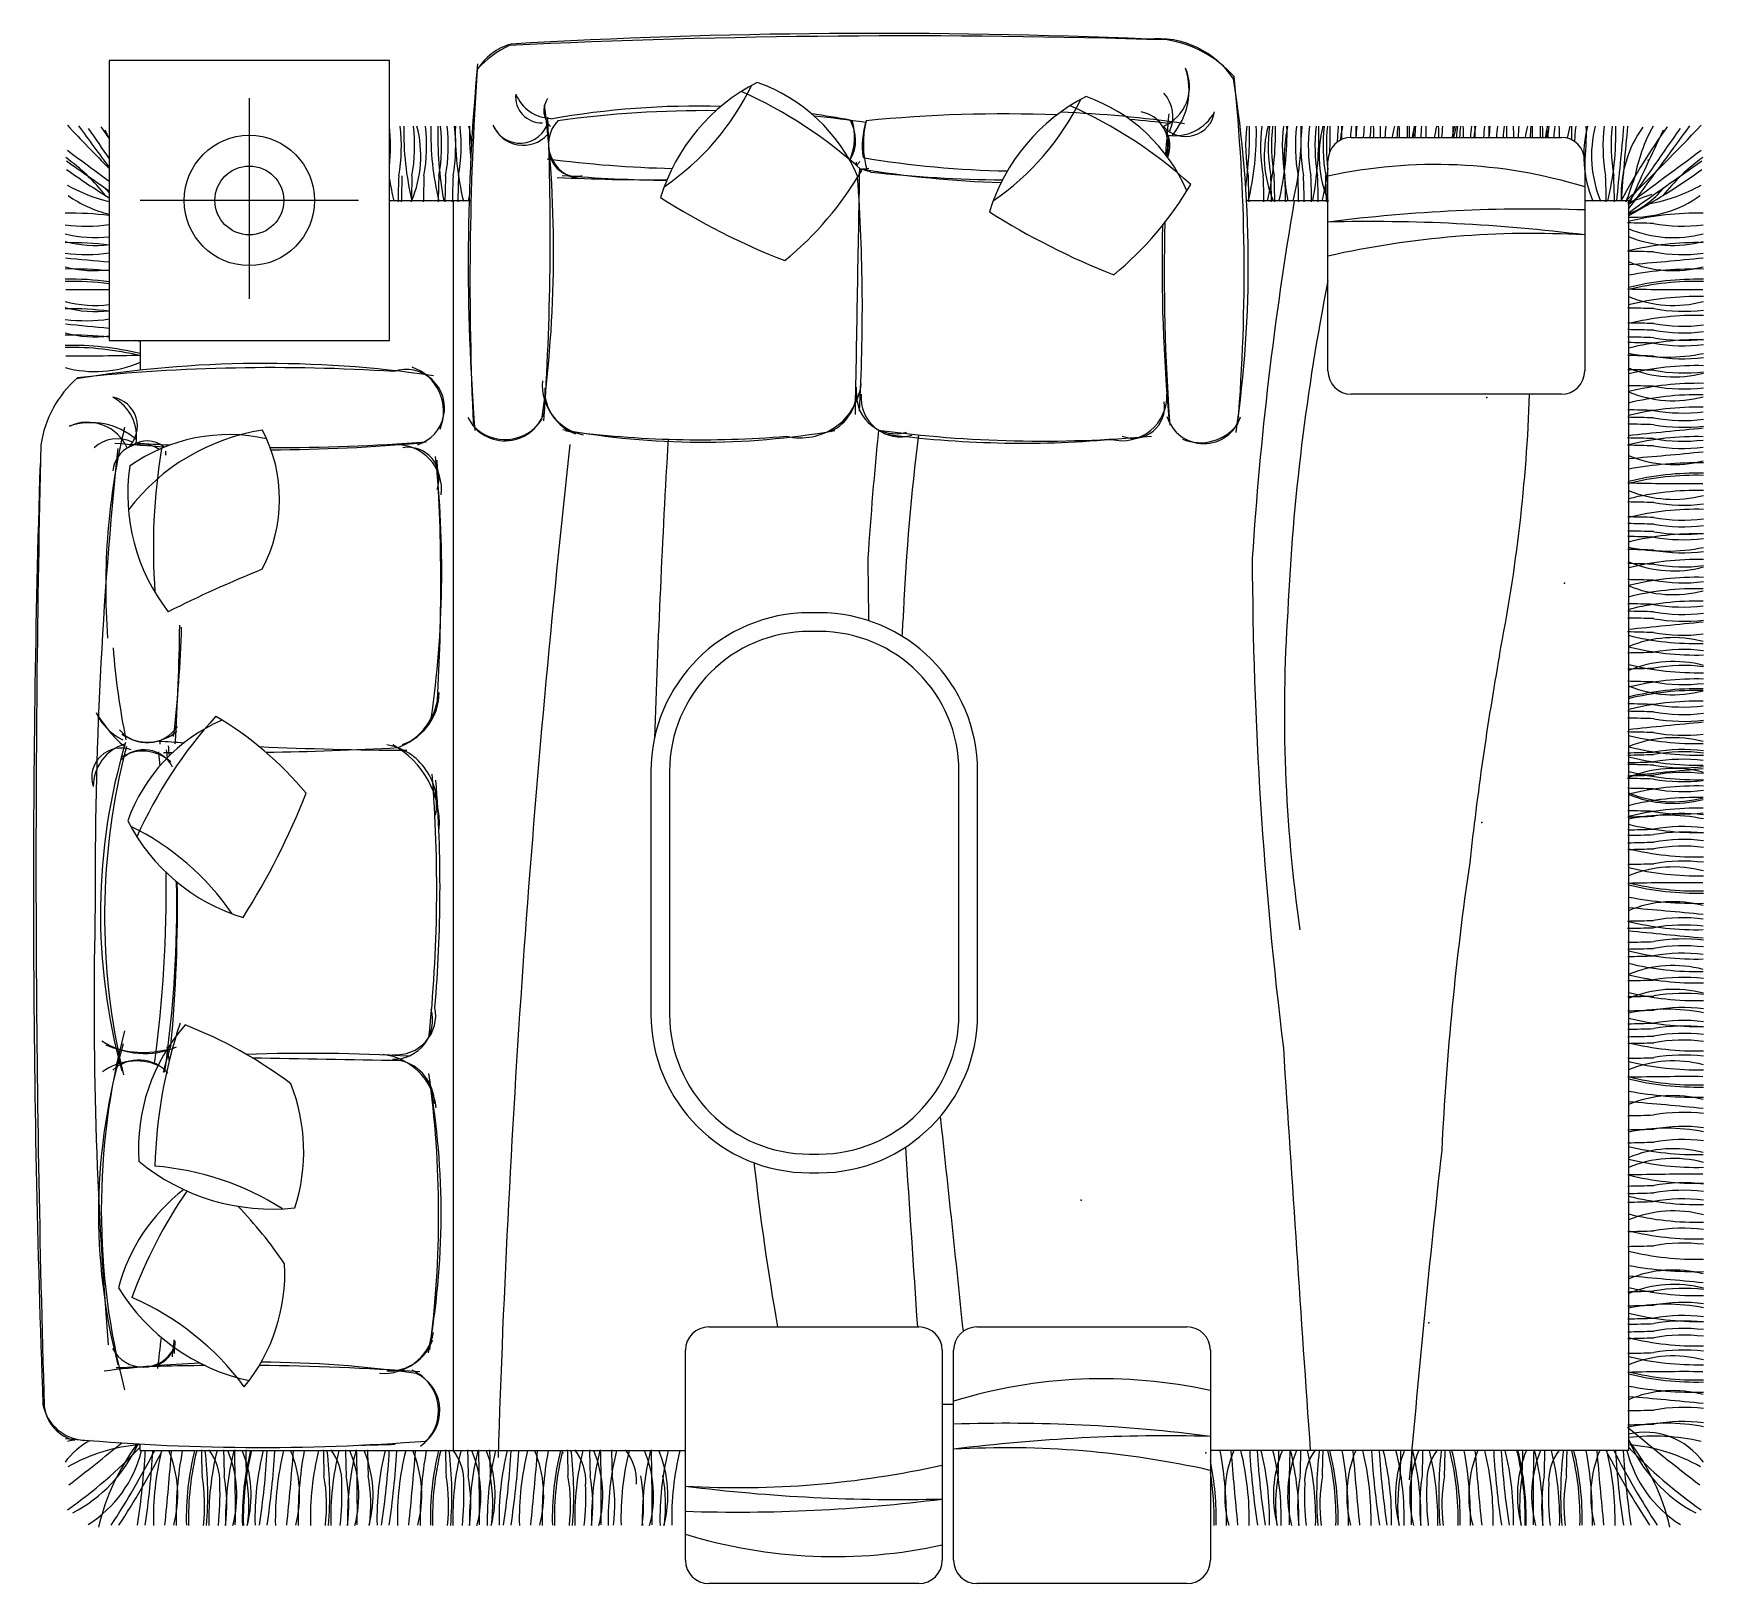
# Model space of a CAD drawing. Header units: millimetres. Extents: x 356 to 23963, y 1202 to 21076.
# Drawn here: x 748 to 4327, y 1754 to 5075 of the extents above; entities that cross this region are included whole.
import ezdxf

# ---------------------------------------------------------------- set-up
doc = ezdxf.new("R2010")
doc.units = ezdxf.units.MM

msp = doc.modelspace()

# ---------------------------------------------------------------- linework, layer by layer
at = {"color": 0}
for p, q in [((1511, 5017.2), (911, 5017.2)), ((911, 5017.2), (911, 4417.2)), ((1511, 4417.2), (1511, 5017.2)), ((1211, 4936.1), (1211, 4506.5)), ((3571.8, 4852.1), (4021.8, 4852.1)), ((3521.8, 4352.1), (3521.8, 4802.1)), ((4071.8, 4802.1), (4071.8, 4352.1)), ((1445.1, 4717.2), (976.8, 4717.2)), ((1511, 4717.2), (1686, 4717.2)), ((1647.8, 4717.2), (1647.8, 2039.1)), ((3521.8, 4716.5), (3347.5, 4716.5)), ((4165.5, 4716.5), (4071.8, 4716.5)), ((4165.5, 4716.5), (4165.5, 2039.1)), ((911, 4417.2), (1511, 4417.2)), ((976.8, 4417.2), (976.8, 4353.6)), ((4021.8, 4302.1), (3571.8, 4302.1)), ((2431.3, 3833.9), (2411.3, 3833.9)), ((2431.3, 3793.9), (2411.3, 3793.9)), ((2071.3, 3493.9), (2071.3, 2973.9)), ((2111.3, 3493.9), (2111.3, 2973.9)), ((2731.3, 2973.9), (2731.3, 3493.9)), ((2771.3, 2973.9), (2771.3, 3493.9)), ((2411.3, 2673.9), (2431.3, 2673.9)), ((2411.3, 2633.9), (2431.3, 2633.9)), ((2195.4, 2303.8), (2645.4, 2303.8)), ((2769.8, 2303.8), (3219.8, 2303.8)), ((2145.4, 1803.8), (2145.4, 2253.8)), ((2695.4, 2253.8), (2695.4, 1803.8)), ((2719.8, 1803.8), (2719.8, 2253.8)), ((3269.8, 2253.8), (3269.8, 1803.8)), ((2695.4, 2138.6), (2719.8, 2138.6)), ((976.8, 2039.1), (976.8, 2052.9)), ((976.8, 2039.1), (2145.4, 2039.1)), ((4165.5, 2039.1), (3269.8, 2039.1)), ((2645.4, 1753.8), (2195.4, 1753.8)), ((3219.8, 1753.8), (2769.8, 1753.8))]:
    msp.add_line(p, q, dxfattribs=at)
for radius in [139.6, 73.7]:
    msp.add_circle((1211, 4717.2), radius, dxfattribs=at)
for centre, radius, start, end in [((1806.6, 4931), 126.3, 106.0328, 148.1183), ((1881, 4826), 250.5, 116.8565, 136.4538), ((2619.4, -12807), 17876.7, 88.2125, 92.7303), ((2558.5, -8542), 13617.1, 87.56714, 93.31238), ((3157.3, 4868.6), 195.3, 32.8907, 96.1208), ((3141, 4824.8), 239, 41.2896, 81.3451), ((6188.7, 4583.5), 4508.8, 174.569, 184.5675), ((8301.3, 4543.8), 6617.6, 176.06704, 182.68571), ((3132.2, 4961.1), 93, 293.2753, 25.1285), ((3077.2, 4953.3), 147, 318.8652, 18.7527), ((866.9, 4581), 2484.3, 351.6486, 9.1921), ((-695.6, 4564.8), 4037.8, 355.3747, 5.9373), ((1836.9, 4938.9), 55.4, 173.4415, 271.9892), ((1859.5, 4976.9), 83.9, 202.1784, 268.816), ((2486.8, 4602.4), 412.9, 117.0571, 162.9874), ((1784.6, 5208.1), 558.9, 304.3487, 334.0995), ((1866.7, 4059.8), 975.7, 47.7232, 65.9185), ((2176.3, 4622.7), 368.4, 23.2301, 70.5499), ((3191.5, 4572.1), 412.9, 117.0571, 162.9874), ((2881, 4592.4), 368.4, 23.2301, 70.5499), ((3115.6, 4896.9), 74.2, 335.5539, 42.2797), ((-715.9, 4606.1), 2578.8, 352.011, 7.0164), ((1889.4, 4909.5), 47.4, 146.4144, 225.6062), ((2171.3, 3118.4), 1800.9, 88.4097, 100.0534), ((2188.1, 2592.7), 2316.9, 89.4415, 97.8449), ((2171.3, 3118.4), 1800.9, 79.5443, 82.197), ((2829.4, 1881.5), 3021.1, 87.8781, 95.6361), ((2489.3, 5177.8), 558.9, 304.3487, 334.0995), ((2852.5, 2401.6), 2506.4, 81.6933, 87.7983), ((2571.4, 4029.5), 975.7, 47.7232, 65.9185), ((3108.4, 4837.6), 70.7, 340.807, 79.3784), ((3216.7, 4917.1), 62.9, 222.3711, 350.7084), ((6838.8, 4578.2), 3672.5, 174.9347, 176.2899), ((3194, 4951.7), 95.8, 260.1316, 332.1567), ((4014.4, 7881.7), 4383.7, 223.2453, 224.9319), ((19408.8, 18438), 22989.3, 216.14893, 216.42568), ((13806.1, 13831.7), 15739.7, 214.69874, 214.98788), ((-376.9, 3969.6), 1560.2, 34.3668, 35.4728), ((-5805.7, 1666.7), 7432.6, 25.35553, 25.51291), ((1151.9, 4834.1), 361.7, 353.0767, 6.73), ((1175.1, 4834.1), 361.7, 349.782, 6.73), ((2151.5, 4860.3), 609.4, 178.4802, 193.7044), ((1328.5, 4812.9), 249.8, 337.1569, 14.7084), ((1203.5, 4834.1), 361.7, 349.782, 6.73), ((1229.2, 4834.1), 361.7, 349.782, 6.73), ((2209.2, 4860.3), 609.4, 178.4802, 193.7044), ((2423.6, 4860.5), 809.1, 178.8666, 190.251), ((1261.2, 4834.1), 361.7, 349.782, 6.73), ((1275.5, 4834.1), 361.7, 349.782, 6.73), ((1291.5, 4834.1), 361.7, 349.782, 6.73), ((2261.6, 4860.3), 609.4, 178.4802, 193.7044), ((1303.2, 4834.1), 361.7, 349.782, 6.73), ((1283.9, 4798.4), 405.2, 5.5858, 11.0926), ((2292, 4860.3), 609.4, 178.4802, 185.3737), ((1790.8, 4902.7), 62.7, 202.4078, 345.2186), ((1797.9, 4905.6), 70.3, 202.3898, 317.6866), ((-3924.4, 4644.1), 5780.2, 356.0408, 2.49266), ((1925.6, 4837.6), 73.6, 136.8811, 263.8826), ((2188.1, 2592.7), 2316.9, 81.478, 84.2205), ((2384.9, 4852.8), 123, 337.3836, 16.6892), ((2426.3, 4846.7), 83.6, 330.532, 30.1681), ((2693.6, 4834.1), 169.6, 161.6507, 188.4638), ((2732.8, 4837.4), 206.4, 165.7939, 195.9521), ((2829.4, 1881.5), 3021.1, 83.2509, 84.9129), ((3119.9, 4833.7), 63.4, 337.7613, 32.2634), ((3707.1, 4834.1), 361.7, 173.27, 190.218), ((2544.7, 4860.5), 809.1, 351.8623, 1.1334), ((2759.1, 4860.3), 609.4, 346.2956, 1.5198), ((3739.1, 4834.1), 361.7, 173.27, 190.218), ((3635.1, 4812.9), 249.8, 165.2916, 202.8431), ((2799.9, 4860.3), 609.4, 346.2956, 1.5198), ((3755.5, 4834.1), 361.7, 173.27, 190.218), ((3762.5, 4834.1), 361.7, 173.27, 190.218), ((2824.8, 4860.3), 609.4, 346.2956, 1.5198), ((3785.7, 4834.1), 361.7, 173.27, 190.218), ((3832.9, 4798.4), 405.2, 168.9074, 191.7417), ((2855.2, 4860.3), 609.4, 346.2956, 1.5198), ((3813.6, 4834.1), 361.7, 173.27, 190.218), ((3825.3, 4834.1), 361.7, 173.27, 190.218), ((3841.3, 4834.1), 361.7, 173.27, 190.218), ((2693.2, 4860.5), 809.1, 349.749, 1.1334), ((3855.6, 4834.1), 361.7, 173.27, 190.218), ((3752.6, 4812.9), 249.8, 165.2916, 202.8431), ((3873, 4834.1), 361.7, 173.27, 190.218), ((3880, 4834.1), 361.7, 173.27, 188.0005), ((2917.4, 4860.3), 609.4, 356.2941, 1.5198), ((3903.2, 4834.1), 361.7, 173.27, 178.7635), ((3950.5, 4798.4), 405.2, 168.9074, 173.2475), ((2942.3, 4860.3), 609.4, 358.8194, 1.5198), ((3931.1, 4834.1), 361.7, 173.27, 177.1599), ((3942.8, 4834.1), 361.7, 173.27, 177.1538), ((2972.7, 4860.3), 609.4, 359.2228, 1.5198), ((3958.8, 4834.1), 361.7, 173.27, 177.1538), ((3973.1, 4834.1), 361.7, 173.27, 177.1538), ((2810.7, 4860.5), 809.1, 359.4035, 1.1334), ((3025.1, 4860.3), 609.4, 359.2228, 1.5198), ((4005.1, 4834.1), 361.7, 173.27, 177.1538), ((3905.8, 4812.9), 249.8, 165.2916, 170.9922), ((4030.8, 4834.1), 361.7, 173.27, 177.1538), ((3065.4, 4860.3), 609.4, 359.2228, 1.5198), ((3082.8, 4860.3), 609.4, 359.2228, 1.5198), ((3087.3, 4860.3), 609.4, 359.2228, 1.5198), ((3948.9, 4812.9), 249.8, 165.2916, 170.9922), ((4065.8, 4834.1), 361.7, 173.27, 177.1538), ((4068.8, 4834.1), 361.7, 173.27, 177.1538), ((4081.7, 4834.1), 361.7, 173.27, 177.1538), ((3123.1, 4860.3), 609.4, 359.2228, 1.5198), ((3996.3, 4812.9), 249.8, 165.2916, 170.9922), ((3149.7, 4860.3), 609.4, 359.2228, 1.5198), ((4126.6, 4834.1), 361.7, 173.27, 177.1538), ((4034.3, 4812.9), 249.8, 165.2916, 170.9922), ((3180.9, 4860.3), 609.4, 359.2228, 1.5198), ((4037.8, 4812.9), 249.8, 165.2916, 170.9922), ((4158.2, 4834.1), 361.7, 173.27, 177.1538), ((4165.1, 4834.1), 361.7, 173.27, 177.1538), ((3202.6, 4860.3), 609.4, 359.2228, 1.5198), ((4188.4, 4834.1), 361.7, 173.27, 177.1538), ((4235.6, 4798.4), 405.2, 168.9074, 172.3926), ((3227.5, 4860.3), 609.4, 359.2228, 1.5198), ((4216.3, 4834.1), 361.7, 173.27, 177.1538), ((4228, 4834.1), 361.7, 173.27, 177.1538), ((3257.9, 4860.3), 609.4, 359.2228, 1.5198), ((4244, 4834.1), 361.7, 173.27, 177.1538), ((4258.3, 4834.1), 361.7, 173.27, 177.1538), ((3095.9, 4860.5), 809.1, 359.4035, 1.1334), ((3310.3, 4860.3), 609.4, 359.2228, 1.5198), ((4290.2, 4834.1), 361.7, 173.27, 177.1538), ((4191, 4812.9), 249.8, 165.2916, 170.9922), ((4315.9, 4834.1), 361.7, 173.27, 177.1538), ((3350.6, 4860.3), 609.4, 359.2228, 1.5198), ((3367.9, 4860.3), 609.4, 359.2228, 1.5198), ((3372.5, 4860.3), 609.4, 359.2228, 1.5198), ((4234, 4812.9), 249.8, 165.2916, 170.9922), ((4350.9, 4834.1), 361.7, 173.27, 177.1538), ((4353.9, 4834.1), 361.7, 173.27, 177.1538), ((4366.9, 4834.1), 361.7, 173.27, 177.1538), ((3408.2, 4860.3), 609.4, 359.2228, 1.5198), ((4281.5, 4812.9), 249.8, 165.2916, 171.3688), ((3434.9, 4860.3), 609.4, 358.7309, 1.5198), ((4411.7, 4834.1), 361.7, 173.27, 178.5502), ((4319.5, 4812.9), 249.8, 165.2916, 202.8431), ((3466, 4860.3), 609.4, 353.7754, 1.5198), ((4336.2, 4812.9), 249.8, 165.2916, 202.8431), ((4472.6, 4834.1), 361.7, 173.27, 190.218), ((3529.2, 4860.3), 609.4, 346.2956, 1.5198), ((4490.1, 4834.1), 361.7, 173.27, 190.218), ((-9316.1, 6090.1), 13526.6, 354.16946, 354.85208), ((4399.6, 4729.3), 249.8, 144.5496, 182.1011), ((11242.2, 4176.2), 7113, 174.35121, 175.6383), ((5519.2, 3969.6), 1560.2, 144.5272, 151.3703), ((1128, 7881.7), 4383.7, 313.7848, 316.7547), ((-14266.4, 18438), 22989.3, 323.30058, 323.85107), ((-8663.7, 13831.7), 15739.7, 324.60567, 325.30126), ((10948, 1666.7), 7432.6, 154.48709, 155.81389), ((4534.6, 4700.8), 361.7, 150.9382, 169.4761), ((7634.6, 4562.2), 4463.6, 176.2108, 176.8092), ((3571.8, 4802.1), 50, 90, 180), ((4021.8, 4802.1), 50, 0, 90), ((577.4, 4472), 413.9, 38.0351, 54.5231), ((-8175, -8115.4), 15739.7, 54.74147, 55.14834), ((-12810.6, -13687.7), 22989.3, 53.35407, 53.63245), ((2177.6, 7319.2), 2534.2, 262.5528, 268.6269), ((1911.5, 4827.4), 58.3, 189.6906, 282.3774), ((2177.6, 7319.2), 2534.2, 277.2274, 277.2755), ((-1338.2, 4486.9), 3862.5, 4.5216, 4.6345), ((2473, 4826.7), 52.4, 317.9859, 330.8687), ((2871.4, 6852.5), 2072.4, 260.3999, 268.9939), ((17953, -13687.7), 22989.3, 126.36755, 126.85233), ((13317.4, -8115.4), 15739.7, 124.85166, 125.54725), ((4565, 4472), 413.9, 125.4769, 141.9649), ((1728.2, 6051.8), 1560.2, 234.3743, 238.4116), ((2112.8, 4860.3), 609.4, 189.0104, 193.7044), ((5563.5, 4631.7), 4034.8, 178.0362, 178.8246), ((5570.5, 4631.7), 4034.8, 178.0362, 178.8246), ((5591.9, 4631.7), 4034.8, 178.0362, 178.8246), ((5617.6, 4631.7), 4034.8, 178.0362, 178.8246), ((5649.5, 4631.7), 4034.8, 178.0362, 178.8246), ((5663.9, 4631.7), 4034.8, 178.0362, 178.8246), ((5679.8, 4631.7), 4034.8, 178.0362, 178.8246), ((5691.6, 4631.7), 4034.8, 178.0362, 178.8246), ((2078.6, 9075), 4313.5, 267.2347, 270.3614), ((2150.5, 8228.8), 3468.6, 265.544, 269.2544), ((1899.3, 5146.3), 722.5, 309.4337, 329.6932), ((44043840.2, -780753.9), 44048327.2, 178.97815452, 178.97884198), ((-1338.2, 4486.9), 3862.5, 356.7127, 4.1575), ((2885.3, 6967.8), 2213, 260.4732, 268.3542), ((2276.2, 3933.7), 885.3, 72.5362, 74.0375), ((2078.6, 9075), 4313.5, 275.8785, 276.1128), ((2848.6, 7543.6), 2782.4, 263.6709, 269.5051), ((-681.2, 4631.7), 4034.8, 1.1754, 1.9638), ((-649.2, 4631.7), 4034.8, 1.1754, 1.9638), ((-632.9, 4631.7), 4034.8, 1.1754, 1.9638), ((-625.9, 4631.7), 4034.8, 1.1754, 1.9638), ((-602.7, 4631.7), 4034.8, 1.1754, 1.9638), ((-574.8, 4631.7), 4034.8, 1.1754, 1.9638), ((-563, 4631.7), 4034.8, 1.1754, 1.9638), ((-547.1, 4631.7), 4034.8, 1.1754, 1.9638), ((-532.8, 4631.7), 4034.8, 1.1754, 1.9638), ((2917.4, 4860.3), 609.4, 346.2956, 352.6734), ((-515.3, 4631.7), 4034.8, 1.1754, 1.9638), ((3753.1, 3714.3), 1079.9, 72.8364, 102.3696), ((84.2, 4631.7), 4034.8, 1.1754, 1.9638), ((101.7, 4631.7), 4034.8, 1.1754, 1.9638), ((359, 6065.6), 4034.8, 340.4334, 341.2219), ((3414.2, 6051.8), 1560.2, 298.7826, 305.6257), ((997.2, 5065.9), 361.7, 240.7853, 256.2007), ((968.4, 4930.9), 249.8, 234.3967, 256.7173), ((1044, 4857.1), 181.7, 218.7801, 222.8988), ((1283.9, 4798.4), 405.2, 348.2583, 349.397), ((2920.7, 6028.2), 1545.9, 237.5824, 248.6629), ((2604, 5116), 722.5, 309.4337, 329.6932), ((5524.9, 913.5), 4034.8, 108.931, 109.7195), ((4098.3, 4857.1), 181.7, 291.4404, 321.2199), ((4174, 4930.9), 249.8, 268.0518, 305.6033), ((4145.1, 5065.9), 361.7, 280.6769, 299.2147), ((831.3, 4080.5), 609.4, 82.4868, 91.3669), ((3625.4, 5997.9), 1545.9, 237.5824, 248.6629), ((10614.6, 3485.2), 7269.9, 170.24869, 176.32651), ((3958.8, 1277.8), 3421, 88.1063, 97.3383), ((4311.1, 4080.5), 609.4, 88.6331, 103.8573), ((860, 5023.8), 361.7, 263.1171, 278.0954), ((6838.8, 4578.2), 3672.5, 178.6665, 185.2578), ((7634.6, 4562.2), 4463.6, 178.6197, 184.1973), ((3614.9, 1022.8), 3649.2, 82.8064, 91.461), ((4091.6, 635), 4034.8, 88.1891, 88.9775), ((4261.5, 4887.4), 249.8, 247.3098, 284.8613), ((4282.3, 5023.8), 361.7, 259.9349, 276.8829), ((831.1, 4017.4), 609.4, 82.4708, 91.3669), ((880.8, 4870.7), 249.8, 255.1387, 276.9402), ((880.8, 4887.4), 249.8, 255.1387, 276.9298), ((3958.5, 2655.6), 1990.9, 86.7358, 102.6687), ((4261.6, 4870.7), 249.8, 247.3098, 284.8613), ((4311.3, 4017.4), 609.4, 88.6331, 103.8573), ((859.9, 4963), 361.7, 263.1171, 278.1214), ((1536, 11670.9), 7113, 264.19829, 264.95916), ((4091.8, 574.1), 4034.8, 88.1891, 88.9775), ((4261.8, 4816.6), 249.8, 247.3098, 284.8613), ((3606.4, 11670.9), 7113, 274.51462, 275.80171), ((4282.5, 4963), 361.7, 259.9349, 276.8829), ((830, 3761.3), 809.1, 84.2553, 90.9805), ((830.9, 3939), 609.4, 82.4471, 91.3669), ((880.6, 4816.6), 249.8, 255.1387, 276.9928), ((8122.8, 3625.7), 4691.9, 168.7015, 177.4203), ((4311.5, 3939), 609.4, 88.6331, 103.8573), ((4312.4, 3761.3), 809.1, 89.0195, 100.4039), ((830.9, 3934.5), 609.4, 82.446, 91.3669), ((853.4, 9742.8), 5216.7, 269.6066, 270.632), ((4289, 9742.8), 5216.7, 268.628, 270.3934), ((4311.5, 3934.5), 609.4, 88.6331, 103.8573), ((4261.9, 4742.1), 249.8, 247.3098, 284.8613), ((4311.6, 3901.9), 609.4, 88.6331, 103.8573), ((880.4, 4742.1), 249.8, 255.1387, 277.0194), ((831.1, 3875.7), 609.4, 82.4708, 91.3669), ((880.8, 4729), 249.8, 255.1387, 276.9402), ((4092.1, 452.6), 4034.8, 88.1891, 88.9775), ((4282.8, 4841.5), 361.7, 259.9349, 276.8829), ((859.9, 4821.3), 361.7, 263.1171, 278.1214), ((1536, 11529.3), 7113, 264.19829, 264.95916), ((4092.2, 420.6), 4034.8, 88.1891, 88.9775), ((4092.2, 406.3), 4034.8, 88.1891, 88.9775), ((4311.7, 3861.6), 609.4, 88.6331, 103.8573), ((4282.9, 4809.5), 361.7, 259.9349, 276.8829), ((4283, 4795.2), 361.7, 259.9349, 276.8829), ((830, 3619.6), 809.1, 84.2553, 90.9805), ((830.9, 3797.3), 609.4, 76.1427, 91.3669), ((830.9, 3792.8), 609.4, 76.1427, 91.3669), ((880.6, 4674.9), 249.8, 255.1387, 276.9928), ((830, 3619.6), 809.1, 79.5961, 80.3113), ((4092.3, 390.4), 4034.8, 88.1891, 88.9775), ((4092.3, 378.6), 4034.8, 88.1891, 88.9775), ((4311.8, 3809.2), 609.4, 88.6331, 103.8573), ((4283, 4779.2), 361.7, 259.9349, 276.8829), ((4283, 4767.5), 361.7, 259.9349, 276.8829), ((880.4, 4600.5), 249.8, 255.1387, 292.6902), ((853.4, 9601.1), 5216.7, 269.6066, 271.372), ((1244.4, 1883.7), 2484.3, 81.6486, 99.3659), ((4092.4, 350.8), 4034.8, 88.1891, 88.9775), ((4247.3, 4786.8), 405.2, 258.4112, 281.2455), ((4283.1, 4739.6), 361.7, 259.9349, 276.8829), ((1000.6, 4157.8), 239, 131.2896, 171.3451), ((1260.6, 321.2), 4037.8, 86.3119, 95.9373), ((1546.7, 4272.5), 82.5, 287.1572, 108.6588), ((1527.6, 4265.4), 99.6, 337.3277, 71.2934), ((1946.9, 4321.5), 108.2, 175.0253, 259.0244), ((3571.8, 4352.1), 50, 180, 270), ((4021.8, 4352.1), 50, 270, 0), ((4092.5, 320.5), 4034.8, 88.1891, 88.9775), ((4312, 3753.9), 609.4, 88.6331, 103.8573), ((4262.3, 4588.9), 249.8, 247.3098, 284.8613), ((4283.2, 4709.4), 361.7, 259.9349, 276.8829), ((908.3, 4233.5), 62.9, 312.3711, 80.7084), ((873.7, 4210.8), 95.8, 350.1316, 62.1567), ((1943.9, 4311.4), 100.2, 177.5015, 250.1772), ((2392.3, 4338.9), 130.3, 256.5489, 353.4133), ((2416.7, 4308.8), 95.1, 294.3626, 5.0766), ((2595.3, 4300.9), 83.5, 178.1772, 286.5563), ((2605.7, 4294.9), 84.2, 174.8908, 287.0684), ((3080.8, 4298.5), 96, 255.9026, 2.3421), ((457.8, 4423.2), 3498.1, 348.7754, 358.0151), ((4091.9, 286.2), 4034.8, 88.1891, 88.9775), ((4261.7, 4537.9), 249.8, 247.3098, 284.8613), ((4311.3, 3691.4), 609.4, 88.6331, 103.8573), ((4311.9, 3716), 609.4, 88.6331, 103.8573), ((4282.7, 4675.1), 361.7, 259.9349, 276.8829), ((1758.8, 4290.6), 88.4, 205.6905, 345.3621), ((3105.1, 4274.4), 66.5, 248.9885, 9.7383), ((4091.9, 234.5), 4034.8, 88.1891, 88.9775), ((4311.4, 3664.8), 609.4, 88.6331, 103.8573), ((4282.6, 4623.4), 361.7, 259.9349, 276.8829), ((864.3, 4149), 93, 23.2753, 115.1285), ((872.1, 4094.1), 147, 48.8652, 108.7527), ((2371.8, 3889.3), 1468.5, 166.5301, 184.2833), ((1307.9, 3781.9), 448.4, 98.8265, 142.5525), ((958.2, 4076.8), 317.6, 331.8773, 27.8058), ((1758.9, 4299.1), 94.2, 223.9347, 326.959), ((2180.6, 5846.3), 1647, 259.5833, 279.9457), ((2178.3, 6403.5), 2199, 262.449, 274.7928), ((9791.2, 3485.2), 7269.9, 174.15797, 176.32651), ((2908.4, 6812.9), 2611.3, 262.2852, 275.1755), ((3255.7, 4278.7), 82.5, 197.1572, 342.2843), ((3248.6, 4297.8), 99.6, 247.3277, 323.9322), ((4092, 218.5), 4034.8, 88.1891, 88.9775), ((4092.4, 203.9), 4034.8, 88.1891, 88.9775), ((5575.1, -9239.7), 13526.6, 95.30083, 95.98346), ((4282.7, 4607.4), 361.7, 259.9349, 276.8829), ((4283.2, 4592.8), 361.7, 259.9349, 276.8829), ((38962.4, 3299.1), 38208.5, 178.65818, 181.7483), ((928.6, 4132.4), 74.2, 65.5539, 132.2797), ((981.3, 4132.1), 63.2, 54.6382, 174.4906), ((1247.3, 7855.6), 3672.5, 264.9347, 266.6337), ((1167.7, 3847.1), 368.4, 77.4168, 125.3346), ((991.9, 4146.4), 55.6, 48.8678, 127.7501), ((1263.2, 8651.4), 4463.6, 266.2108, 267.1531), ((1263.2, 8651.4), 4463.6, 269.9048, 274.1973), ((1247.3, 7855.6), 3672.5, 270.1585, 275.2578), ((1526.9, 4097.6), 96, 353.4037, 92.3421), ((1551, 4121.9), 66.5, 338.9885, 99.7383), ((29237.8, 1163.2), 27507.4, 173.67322, 178.20675), ((29570.2, 2628), 27507.4, 176.71216, 178.04769), ((2867.7, 6408.5), 2211.3, 262.305, 274.9219), ((7299.4, 3625.7), 4691.9, 172.7845, 177.4203), ((4091.6, 174.2), 4034.8, 88.1891, 88.9775), ((4091.8, 158.6), 4034.8, 88.1891, 88.9775), ((4311.3, 3601.8), 609.4, 88.6331, 103.8573), ((4282.3, 4563), 361.7, 259.9349, 276.8829), ((4282.5, 4547.5), 361.7, 259.9349, 276.8829), ((30450, 3236.4), 29701.5, 178.23098, 182.12087), ((9742.4, 3260.7), 8861.6, 174.00988, 180.36248), ((2325.8, 3971.8), 1320.4, 170.6681, 184.0909), ((-2951.5, 3944.5), 3990.5, 3.2512, 3.3857), ((-605.4, 3924.2), 2228.7, 351.8403, 6.2922), ((-2774.6, 3895.3), 4395.8, 356.7482, 3.462), ((4261.8, 4401.1), 249.8, 247.3098, 284.8613), ((3606.4, 11255.4), 7113, 274.51462, 275.80171), ((4312.4, 3345.8), 809.1, 89.0195, 100.4039), ((1363.4, 4089.1), 412.9, 171.8418, 217.7963), ((4311.5, 3523.5), 609.4, 88.6331, 103.8573), ((4311.5, 3519), 609.4, 88.6331, 103.8573), ((4289, 9327.3), 5216.7, 268.628, 270.3934), ((4261.9, 4326.6), 249.8, 247.3098, 284.8613), ((4311.6, 3486.4), 609.4, 88.6331, 103.8573), ((4092.1, 37.1), 4034.8, 88.1891, 88.9775), ((4311.7, 3446.1), 609.4, 88.6331, 103.8573), ((4282.8, 4426), 361.7, 259.9349, 276.8829), ((4092.2, 5.1), 4034.8, 88.1891, 88.9775), ((4092.2, -9.2), 4034.8, 88.1891, 88.9775), ((4092.3, -25.2), 4034.8, 88.1891, 88.9775), ((4282.9, 4394), 361.7, 259.9349, 276.8829), ((4283, 4379.7), 361.7, 259.9349, 276.8829), ((4283, 4363.7), 361.7, 259.9349, 276.8829), ((4092.3, -36.9), 4034.8, 88.1891, 88.9775), ((4311.8, 3393.7), 609.4, 88.6331, 103.8573), ((4247.3, 4371.2), 405.2, 258.4112, 281.2455), ((4283, 4352), 361.7, 259.9349, 276.8829), ((11409.1, 3987.5), 8873, 180.23623, 181.10229), ((12232.5, 3987.5), 8873, 180.23623, 187.03566), ((4092.4, -64.8), 4034.8, 88.1891, 88.9775), ((4092.5, -95), 4034.8, 88.1891, 88.9775), ((4312, 3338.4), 609.4, 88.6331, 103.8573), ((4262.3, 4173.4), 249.8, 247.3098, 284.8613), ((4283.1, 4324.1), 361.7, 259.9349, 276.8829), ((4283.2, 4293.9), 361.7, 259.9349, 276.8829), ((2427, 1033.2), 3128.6, 112.3322, 116.3774), ((4091.9, -129.3), 4034.8, 88.1891, 88.9775), ((4311.9, 3300.5), 609.4, 88.6331, 103.8573), ((4282.7, 4259.6), 361.7, 259.9349, 276.8829), ((4261.7, 4122.4), 249.8, 247.3098, 284.8613), ((4311.3, 3275.9), 609.4, 88.6331, 103.8573), ((2411.3, 3493.9), 340, 90, 180), ((2431.3, 3493.9), 340, 0, 90), ((5859.8, 3619.5), 3254.8, 176.1712, 177.1085), ((6683.2, 3619.5), 3254.8, 176.1712, 188.2108), ((4091.9, -181), 4034.8, 88.1891, 88.9775), ((4092, -197), 4034.8, 88.1891, 88.9775), ((4311.4, 3249.3), 609.4, 88.6331, 103.8573), ((4282.6, 4207.8), 361.7, 259.9349, 276.8829), ((4282.7, 4191.9), 361.7, 259.9349, 276.8829), ((-1521.7, 3871.9), 2588.4, 353.2748, 358.4724), ((-3838.1, 3864.6), 4900.3, 356.3519, 359.3257), ((2411.3, 3493.9), 300, 90, 180), ((2431.3, 3493.9), 300, 0, 90), ((4092.4, -211.6), 4034.8, 88.1891, 88.9775), ((5575.1, -9655.2), 13526.6, 95.30083, 95.98346), ((4283.2, 4177.3), 361.7, 259.9349, 276.8829), ((2564.5, 3888.9), 1650.6, 184.5183, 191.428), ((4091.6, -241.4), 4034.8, 88.1891, 88.9775), ((4261.7, 3530.7), 249.8, 75.1387, 112.6902), ((4311.3, 4377.2), 609.4, 256.1427, 271.3669), ((4311.9, 4352.6), 609.4, 256.1427, 271.3669), ((4282.3, 4147.5), 361.7, 259.9349, 276.8829), ((10581.2, 2557), 6796.3, 169.95576, 173.742), ((4091.9, 7782.4), 4034.8, 271.0225, 271.8109), ((4262.3, 3479.6), 249.8, 75.1387, 112.6902), ((4312, 4314.7), 609.4, 256.1427, 271.3669), ((4282.7, 3393.5), 361.7, 83.1171, 100.0651), ((4091.9, -347.2), 4034.8, 88.1891, 88.9775), ((4092.5, 7748), 4034.8, 271.0225, 271.8109), ((4311.9, 3082.6), 609.4, 88.6331, 103.8573), ((4282.7, 4041.7), 361.7, 259.9349, 276.8829), ((4283.2, 3359.2), 361.7, 83.1171, 100.0651), ((1498.3, 3663.6), 119.4, 289.991, 359.7438), ((4261.7, 3908), 249.8, 247.3098, 284.8613), ((4311.3, 3061.5), 609.4, 88.6331, 103.8573), ((4311.3, 3058), 609.4, 88.6331, 103.8573), ((1139.1, 3770.5), 297.1, 210.3511, 228.6761), ((989.5, 3667.2), 116.6, 203.684, 245.0689), ((1481.1, 3671.2), 135.3, 291.1294, 349.2674), ((4091.9, -395.4), 4034.8, 88.1891, 88.9775), ((4092, -411.4), 4034.8, 88.1891, 88.9775), ((4311.4, 3034.9), 609.4, 88.6331, 103.8573), ((4282.6, 3993.5), 361.7, 259.9349, 276.8829), ((4282.7, 3977.5), 361.7, 259.9349, 276.8829), ((992, 3633.6), 78.1, 220.5928, 326.3698), ((992.8, 3653), 96.4, 235.424, 310.754), ((1298, 3265.1), 368.4, 113.2301, 160.5499), ((1860.9, 2955.6), 975.7, 137.7232, 155.9185), ((774.4, 2988.1), 722.5, 39.4337, 59.6932), ((4091.6, -455.7), 4034.8, 88.1891, 88.9775), ((4092.4, -426), 4034.8, 88.1891, 88.9775), ((5575.1, -9869.6), 13526.6, 95.30083, 95.98346), ((4283.2, 3962.9), 361.7, 259.9349, 276.8829), ((936.4, 3481.3), 62.9, 69.8881, 198.2253), ((972.5, 3461.1), 95.8, 107.6486, 179.6737), ((2159.8, 3190.3), 1267.7, 163.2513, 195.4529), ((2341.9, 3182.1), 1441, 165.3201, 193.5754), ((1601.6, 12081.7), 8542.7, 266.0747, 266.44009), ((-2951.5, 3944.5), 3990.5, 354.3577, 354.486), ((-2062.9, 3202.6), 3119.9, 5.9894, 6.3687), ((1601.6, 12081.7), 8542.7, 267.52188, 269.64311), ((1129.7, 10885.5), 7351.5, 270.91134, 273.12071), ((1483.9, 3424.4), 128.4, 349.1242, 80.3277), ((1424.9, 3381.5), 193.4, 356.8321, 61.1725), ((4261.7, 3316.3), 249.8, 75.1387, 112.6902), ((4311.3, 4162.8), 609.4, 256.1427, 271.3669), ((4311.9, 4138.2), 609.4, 256.1427, 271.3669), ((4282.3, 3933.1), 361.7, 259.9349, 276.8829), ((983, 3447.3), 90, 48.1559, 121.9066), ((986.1, 3473), 67.5, 26.0752, 137.3767), ((-1730.5, 3238.7), 2763.4, 5.568, 6.1795), ((1129.7, 10885.5), 7351.5, 269.20178, 269.35246), ((-1437.5, 3209), 2493.2, 7.2555, 7.6363), ((4091.9, 7568), 4034.8, 271.0225, 271.8109), ((4092, 7563.1), 4034.8, 271.0225, 271.8109), ((4091.9, 7547.1), 4034.8, 271.0225, 271.8109), ((4092.4, -525.4), 4034.8, 88.1891, 88.9775), ((4311.4, 4116.8), 609.4, 256.1427, 271.3669), ((4282.7, 3179.1), 361.7, 83.1171, 100.0651), ((4282.6, 3158.2), 361.7, 83.1171, 100.0651), ((4282.7, 3174.2), 361.7, 83.1171, 100.0651), ((4283.2, 3863.5), 361.7, 259.9349, 276.8829), ((-1454.2, 3242.7), 3066.7, 354.024, 4.5937), ((-1438.5, 3245.2), 3058, 355.178, 4.3128), ((4091.6, -555.2), 4034.8, 88.1891, 88.9775), ((4092.5, 7518.9), 4034.8, 271.0225, 271.8109), ((5575.1, -9969), 13526.6, 95.30083, 95.98346), ((4262.3, 3250.5), 249.8, 75.1387, 112.6902), ((4312, 4085.5), 609.4, 256.1427, 271.3669), ((4282.3, 3833.7), 361.7, 259.9349, 276.8829), ((4283.2, 3130), 361.7, 83.1171, 100.0651), ((-107.5, 4009.6), 1545.9, 327.5824, 338.6629), ((4091.9, -576.4), 4034.8, 88.1891, 88.9775), ((4261.7, 3678.8), 249.8, 247.3098, 284.8613), ((4261.7, 3675.3), 249.8, 247.3098, 284.8613), ((4311.3, 2828.8), 609.4, 88.6331, 103.8573), ((4311.9, 2853.4), 609.4, 88.6331, 103.8573), ((4282.7, 3812.5), 361.7, 259.9349, 276.8829), ((4091.9, -624.6), 4034.8, 88.1891, 88.9775), ((4311.4, 2805.7), 609.4, 88.6331, 103.8573), ((4247.3, 2994.8), 405.2, 78.7545, 101.5888), ((4282.6, 3764.3), 361.7, 259.9349, 276.8829), ((4283.1, 3042), 361.7, 83.1171, 100.0651), ((1318.3, 3575.7), 412.9, 207.0571, 252.9874), ((712.7, 2873.4), 558.9, 34.3487, 64.0995), ((4092.3, 7402.9), 4034.8, 271.0225, 271.8109), ((4092.4, 7430.8), 4034.8, 271.0225, 271.8109), ((4311.8, 3972.4), 609.4, 256.1427, 271.3669), ((4283, 3014.1), 361.7, 83.1171, 100.0651), ((4283, 3002.3), 361.7, 83.1171, 100.0651), ((4092.2, 7375.2), 4034.8, 271.0225, 271.8109), ((4092.2, 7360.9), 4034.8, 271.0225, 271.8109), ((4092.3, 7391.2), 4034.8, 271.0225, 271.8109), ((4311.7, 3920), 609.4, 256.1427, 271.3669), ((4283, 2986.4), 361.7, 83.1171, 100.0651), ((4282.9, 2972.1), 361.7, 83.1171, 100.0651), ((10158.1, 2370.7), 6400.2, 171.67095, 177.21229), ((4092.1, 7329), 4034.8, 271.0225, 271.8109), ((4282.8, 2940.1), 361.7, 83.1171, 100.0651), ((-1730.5, 3238.7), 2763.4, 352.2935, 0.8051), ((-1437.5, 3209), 2493.2, 351.7139, 1.113), ((-2062.9, 3202.6), 3119.9, 354.5707, 0.9875), ((4261.9, 3039.4), 249.8, 75.1387, 112.6902), ((4311.6, 3879.7), 609.4, 256.1427, 271.3669), ((4289, -1961.2), 5216.7, 89.6066, 91.372), ((4311.5, 3847.1), 609.4, 256.1427, 271.3669), ((4311.5, 3842.6), 609.4, 256.1427, 271.3669), ((4312.4, 4020.3), 809.1, 259.5961, 270.9805), ((9607.2, 2993.8), 8728.8, 178.61602, 184.78768), ((4261.8, 2965), 249.8, 75.1387, 112.6902), ((3606.4, -3889.4), 7113, 84.19829, 85.48538), ((4091.6, 7191.9), 4034.8, 271.0225, 271.8109), ((4091.8, 7207.5), 4034.8, 271.0225, 271.8109), ((5575.1, 16605.8), 13526.6, 264.01654, 264.69917), ((4311.3, 3764.2), 609.4, 256.1427, 271.3669), ((4282.3, 2803), 361.7, 83.1171, 100.0651), ((4282.5, 2818.6), 361.7, 83.1171, 100.0651), ((4092, 7147.5), 4034.8, 271.0225, 271.8109), ((4092.4, 7162.1), 4034.8, 271.0225, 271.8109), ((4282.7, 2758.7), 361.7, 83.1171, 100.0651), ((4283.2, 2773.3), 361.7, 83.1171, 100.0651), ((4091.9, 7131.6), 4034.8, 271.0225, 271.8109), ((4261.7, 2828.2), 249.8, 75.1387, 112.6902), ((4311.3, 3674.6), 609.4, 256.1427, 271.3669), ((4311.4, 3701.3), 609.4, 256.1427, 271.3669), ((4282.6, 2742.7), 361.7, 83.1171, 100.0651), ((4091.9, 7079.8), 4034.8, 271.0225, 271.8109), ((4311.9, 3650), 609.4, 256.1427, 271.3669), ((4282.7, 2691), 361.7, 83.1171, 100.0651), ((4092.5, 7045.5), 4034.8, 271.0225, 271.8109), ((4262.3, 2777.1), 249.8, 75.1387, 112.6902), ((4312, 3612.2), 609.4, 256.1427, 271.3669), ((4283.2, 2656.7), 361.7, 83.1171, 100.0651), ((1520.2, 2960.8), 83.5, 268.1772, 16.5563), ((1526.2, 2971.2), 84.2, 264.8908, 11.571), ((2411.3, 2973.9), 340, 180, 270), ((2411.3, 2973.9), 300, 180, 270), ((2431.3, 2973.9), 340, 270, 0), ((2431.3, 2973.9), 300, 270, 0), ((4092.4, 7015.3), 4034.8, 271.0225, 271.8109), ((4247.3, 2579.3), 405.2, 78.7545, 101.5888), ((4283.1, 2626.4), 361.7, 83.1171, 100.0651), ((2404.1, 2553.7), 1510.2, 165.2542, 194.7458), ((1372.6, 2686.1), 399.1, 138.4885, 183.9492), ((2065.5, 2620.5), 1057, 161.5599, 178.4966), ((734.6, 2076.8), 937.4, 52.9155, 68.7874), ((4092.3, 6987.4), 4034.8, 271.0225, 271.8109), ((4092.3, 6975.7), 4034.8, 271.0225, 271.8109), ((4311.8, 3556.9), 609.4, 256.1427, 271.3669), ((4283, 2598.6), 361.7, 83.1171, 100.0651), ((4283, 2586.8), 361.7, 83.1171, 100.0651), ((2168.3, 2545.8), 1280.4, 163.4617, 194.6255), ((987, 3059.1), 169.6, 237.2975, 293.5527), ((983.8, 3098.3), 206.4, 247.1571, 285.9521), ((1887.4, 2641.7), 885.3, 162.5362, 166.476), ((-1340.2, 2531.8), 2404.2, 8.1952, 8.8937), ((146093.9, 12019.7), 142958.8, 183.657256, 184.003344), ((4092.2, 6959.7), 4034.8, 271.0225, 271.8109), ((4092.2, 6945.4), 4034.8, 271.0225, 271.8109), ((4311.7, 3504.4), 609.4, 256.1427, 271.3669), ((4283, 2570.9), 361.7, 83.1171, 100.0651), ((4282.9, 2556.5), 361.7, 83.1171, 100.0651), ((968.4, 2750.5), 123, 67.5251, 125.8251), ((974.5, 2791.9), 83.6, 41.9141, 132.0433), ((1334.2, -972.6), 3862.5, 94.6337, 94.6345), ((1334.2, -972.6), 3862.5, 86.7127, 91.9202), ((786575.1, 44044205.8), 44048327.2, 268.97839276, 268.97880597), ((1482.2, 2757.9), 130.3, 6.6341, 83.4133), ((1512.4, 2782.2), 95.1, 0.1593, 76.6035), ((4092.1, 6913.4), 4034.8, 271.0225, 271.8109), ((4261.9, 2623.9), 249.8, 75.1387, 112.6902), ((4311.6, 3464.1), 609.4, 256.1427, 271.3669), ((4282.8, 2524.6), 361.7, 83.1171, 100.0651), ((-25.1, 2546.2), 1647, 349.5833, 9.9457), ((-582.4, 2543.8), 2199, 352.449, 7.9131), ((4289, -2376.7), 5216.7, 89.6066, 91.372), ((4311.5, 3431.6), 609.4, 256.1427, 271.3669), ((4311.5, 3427), 609.4, 256.1427, 271.3669), ((933.9, 2679.6), 393.6, 342.1562, 21.6127), ((4261.8, 2549.5), 249.8, 75.1387, 112.6902), ((4312.4, 3604.8), 809.1, 259.5961, 270.9805), ((-63818, -4556.2), 66910.3, 5.876539, 6.273317), ((4092.5, 6790.6), 4034.8, 271.0225, 271.8109), ((3606.4, -4304.9), 7113, 84.19829, 85.48538), ((4283.2, 2401.7), 361.7, 83.1171, 100.0651), ((4092.4, 6760.4), 4034.8, 271.0225, 271.8109), ((4247.3, 2324.3), 405.2, 78.7545, 101.5888), ((4283.1, 2371.5), 361.7, 83.1171, 100.0651), ((145270.5, 12019.7), 142958.8, 183.74234, 183.897), ((4092.3, 6732.5), 4034.8, 271.0225, 271.8109), ((4261.7, 2435.8), 249.8, 75.1387, 112.6902), ((4311.3, 3282.2), 609.4, 256.1427, 271.3669), ((4283, 2343.6), 361.7, 83.1171, 100.0651), ((1259.2, 3003.6), 447.3, 230.4564, 276.3298), ((959.2, 2044.8), 605.4, 57.7481, 85.2951), ((7876.6, 3277.4), 5619, 186.355, 189.9782), ((33115.2, -563.9), 29528.7, 173.68924, 175.06516), ((4261.9, 2414.8), 249.8, 75.1387, 112.6902), ((4311.6, 3255), 609.4, 256.1427, 271.3669), ((4289, -2585.9), 5216.7, 89.6066, 91.372), ((4311.8, 3220.9), 609.4, 256.1427, 271.3669), ((4283, 2250.8), 361.7, 83.1171, 100.0651), ((1310.5, 2286.8), 393.1, 127.6385, 165.1335), ((1935.5, 2005.5), 1041, 145.5183, 159.6809), ((4092.2, 6623.7), 4034.8, 271.0225, 271.8109), ((4092.3, 6639.7), 4034.8, 271.0225, 271.8109), ((4311.9, 3175.4), 609.4, 256.1427, 271.3669), ((4282.7, 2216.3), 361.7, 83.1171, 100.0651), ((4283, 2234.8), 361.7, 83.1171, 100.0651), ((522.1, 1921.4), 923.2, 34.0997, 43.9538), ((4091.9, 6605.2), 4034.8, 271.0225, 271.8109), ((4262.3, 2302.5), 249.8, 75.1387, 112.6902), ((4312, 3137.5), 609.4, 256.1427, 271.3669), ((4092.2, 6542.4), 4034.8, 271.0225, 271.8109), ((4311.7, 3101.5), 609.4, 256.1427, 271.3669), ((4282.9, 2153.6), 361.7, 83.1171, 100.0651), ((4092.1, 6510.5), 4034.8, 271.0225, 271.8109), ((4282.8, 2121.6), 361.7, 83.1171, 100.0651), ((899.4, 2420.1), 387.7, 320.8995, 2.7969), ((4311.5, 3058), 609.4, 256.1427, 271.3669), ((4312.4, 3231.2), 809.1, 259.5961, 270.9805), ((4261.8, 2175.9), 249.8, 75.1387, 112.6902), ((3606.4, -4678.5), 7113, 84.19829, 85.48538), ((1305.6, 2618.7), 440.5, 211.6406, 257.5141), ((721.4, 1820.3), 596.3, 36.5759, 66.4793), ((4092.5, 6413.4), 4034.8, 271.0225, 271.8109), ((4262.3, 2145), 249.8, 75.1387, 112.6902), ((4312, 2980.1), 609.4, 256.1427, 271.3669), ((4283.2, 2024.6), 361.7, 83.1171, 100.0651), ((4092.4, 6383.2), 4034.8, 271.0225, 271.8109), ((4247.3, 1947.2), 405.2, 78.7545, 101.5888), ((4311.8, 2924.8), 609.4, 256.1427, 271.3669), ((4283, 1966.5), 361.7, 83.1171, 100.0651), ((4283.1, 1994.4), 361.7, 83.1171, 100.0651), ((1499.6, 2312.5), 108.2, 265.0253, 349.0244), ((2195.4, 2253.8), 50, 90, 180), ((2645.4, 2253.8), 50, 0, 90), ((2769.8, 2253.8), 50, 90, 180), ((3219.8, 2253.8), 50, 0, 90), ((4092.2, 6327.6), 4034.8, 271.0225, 271.8109), ((4092.3, 6355.3), 4034.8, 271.0225, 271.8109), ((4092.3, 6343.6), 4034.8, 271.0225, 271.8109), ((4283, 1938.8), 361.7, 83.1171, 100.0651), ((4283, 1954.8), 361.7, 83.1171, 100.0651), ((983.5, 2291.1), 73.6, 207.0766, 334.8258), ((993.7, 2277.1), 58.3, 279.6906, 343.2288), ((-1498.1, 2543.1), 2534.2, 352.5528, 354.068), ((-1340.2, 2531.8), 2404.2, 353.0149, 353.8891), ((-2407.7, 2516), 3468.6, 355.544, 356.0035), ((1509.7, 2309.5), 100.2, 267.5015, 340.1772), ((4092.2, 6313.3), 4034.8, 271.0225, 271.8109), ((4311.7, 2872.4), 609.4, 256.1427, 271.3669), ((4282.9, 1924.5), 361.7, 83.1171, 100.0651), ((1215, -350.3), 2578.8, 92.4295, 97.0164), ((1177, -3558.9), 5780.2, 90.60265, 92.49266), ((1177, -3558.9), 5780.2, 86.0408, 89.45449), ((1215, -350.3), 2578.8, 82.116, 89.5256), ((4092.1, 6281.4), 4034.8, 271.0225, 271.8109), ((4261.9, 1991.8), 249.8, 75.1387, 112.6902), ((4311.6, 2832.1), 609.4, 256.1427, 271.3669), ((4282.8, 1892.5), 361.7, 83.1171, 100.0651), ((1522, 2124.5), 94.2, 306.0984, 66.3187), ((1531.3, 2124.6), 87.9, 312.005, 64.8127), ((3038.4, 1112.7), 1079.9, 77.6304, 107.1636), ((4289, -3008.8), 5216.7, 89.6066, 91.372), ((4311.5, 2799.5), 609.4, 256.1427, 271.3669), ((4311.5, 2795), 609.4, 256.1427, 271.3669), ((4261.8, 1917.4), 249.8, 75.1387, 112.6902), ((4312.4, 2972.7), 809.1, 259.5961, 270.9805), ((3606.4, -4936.9), 7113, 84.19829, 85.48538), ((863, 2156.7), 96.2, 191.6672, 266.0091), ((856.1, 2144), 85.1, 187.2008, 257.1299), ((4092.5, 6158.5), 4034.8, 271.0225, 271.8109), ((4283.2, 1769.6), 361.7, 83.1171, 100.0651), ((2832.8, -1323.8), 3421, 82.6617, 91.8937), ((7326.1, 5878.6), 4935.7, 230.1568, 232.4559), ((4092.4, 6128.3), 4034.8, 271.0225, 271.8109), ((4200, 1922.5), 155.6, 35.9057, 102.8054), ((4247.3, 1692.3), 405.2, 78.7545, 101.5888), ((4283.1, 1739.4), 361.7, 83.1171, 100.0651), ((942.3, 1922.5), 155.6, 117.7106, 144.0943), ((1236, 6597.6), 4552.1, 264.7236, 274.4659), ((922.1, 1630.4), 439.5, 100.4551, 103.2785), ((200, 2788.6), 1074.8, 305.3153, 316.284), ((1004.1, 1687.1), 365.2, 94.2757, 119.865), ((-2183.7, 5878.6), 4935.7, 307.5441, 309.2289), ((691.4, 2179.3), 308.1, 297.3033, 335.8421), ((1349.8, 1768.5), 473.8, 143.068, 167.0477), ((5142.4, 2112.5), 4034.8, 181.0225, 181.8109), ((1038.8, 1972.8), 109, 356.8256, 38.3436), ((5190, 2112.4), 4034.8, 181.0225, 181.8109), ((-4035.6, 1915.7), 5216.7, 359.6066, 1.372), ((5237.2, 2112.7), 4034.8, 181.0225, 181.8109), ((5403.7, 2112.5), 4034.8, 181.0225, 181.8109), ((1300.1, 1972.8), 109, 356.8256, 38.3436), ((5451.2, 2112.4), 4034.8, 181.0225, 181.8109), ((-3774.3, 1915.7), 5216.7, 359.6066, 1.372), ((1322, 8666.9), 6617.6, 271.10948, 271.74718), ((5498.4, 2112.7), 4034.8, 181.0225, 181.8109), ((5665.2, 2112.5), 4034.8, 181.0225, 181.8109), ((1561.6, 1972.8), 109, 356.8256, 38.3436), ((5712.7, 2112.4), 4034.8, 181.0225, 181.8109), ((-3512.8, 1915.7), 5216.7, 359.6066, 1.372), ((5759.9, 2112.7), 4034.8, 181.0225, 181.8109), ((5926.4, 2112.5), 4034.8, 181.0225, 181.8109), ((1822.8, 1972.8), 109, 356.8256, 38.3436), ((5973.9, 2112.4), 4034.8, 181.0225, 181.8109), ((-3251.6, 1915.7), 5216.7, 359.6066, 1.372), ((6021.1, 2112.7), 4034.8, 181.0225, 181.8109), ((1931.6, 1972.8), 109, 356.8256, 38.3436), ((-3142.8, 1915.7), 5216.7, 359.6066, 1.372), ((3176.7, -1578.8), 3649.2, 88.539, 97.1936), ((2833.1, 53.9), 1990.9, 77.3313, 93.2642), ((-617.5, 2112.7), 4034.8, 358.1891, 358.9775), ((8655.2, 1915.7), 5216.7, 178.628, 180.3934), ((-570.3, 2112.4), 4034.8, 358.1891, 358.9775), ((3580.8, 1972.8), 109, 141.6564, 183.1744), ((-522.8, 2112.5), 4034.8, 358.1891, 358.9775), ((-356, 2112.7), 4034.8, 358.1891, 358.9775), ((8916.7, 1915.7), 5216.7, 178.628, 180.3934), ((-308.8, 2112.4), 4034.8, 358.1891, 358.9775), ((3842.3, 1972.8), 109, 141.6564, 183.1744), ((-261.3, 2112.5), 4034.8, 358.1891, 358.9775), ((-94.8, 2112.7), 4034.8, 358.1891, 358.9775), ((9177.9, 1915.7), 5216.7, 178.628, 180.3934), ((-47.6, 2112.4), 4034.8, 358.1891, 358.9775), ((4103.5, 1972.8), 109, 141.6564, 183.1744), ((-0.1, 2112.5), 4034.8, 358.1891, 358.9775), ((4220.2, 1630.4), 439.5, 76.7215, 97.1491), ((4451, 2179.3), 308.1, 202.1181, 242.6967), ((3792.6, 1768.5), 473.8, 12.9523, 38.0769), ((4138.3, 1687.1), 365.2, 60.135, 85.7243), ((4942.4, 2788.6), 1074.8, 223.716, 234.6847), ((725.1, 2102.5), 263, 302.2712, 346.0065), ((-585.8, 2860.6), 1793.4, 326.8219, 332.7331), ((-569.6, 2860.2), 1793.4, 326.8219, 332.7331), ((-750.6, 2140.3), 1741.8, 351.3771, 356.6356), ((-734.4, 2139.9), 1741.8, 351.3771, 356.6356), ((1614.8, 1892.8), 609.4, 166.1427, 181.3669), ((-6046.5, 2598.2), 7113, 354.19829, 355.48538), ((807.8, 1942.8), 249.8, 345.1387, 22.6902), ((1863.1, 1892.3), 809.1, 169.5961, 180.9805), ((1685.4, 1893.2), 609.4, 166.1427, 181.3669), ((1690, 1893.1), 609.4, 166.1427, 181.3669), ((299, 1943), 823.1, 355.4936, 6.6298), ((1733.5, 1893), 609.4, 166.1427, 181.3669), ((1769.5, 1892.7), 609.4, 166.1427, 181.3669), ((934.4, 1942.3), 249.8, 345.1387, 22.6902), ((965.1, 1942.7), 249.8, 345.1387, 22.6902), ((1805.3, 1893.1), 609.4, 166.1427, 181.3669), ((1807.4, 1892.8), 609.4, 166.1427, 181.3669), ((1832.5, 1893.3), 609.4, 166.1427, 181.3669), ((-489.4, 2140.3), 1741.8, 351.3771, 356.6356), ((-473.2, 2139.9), 1741.8, 351.3771, 356.6356), ((1876.1, 1892.8), 609.4, 166.1427, 181.3669), ((-5785.3, 2598.2), 7113, 354.19829, 355.48538), ((1069, 1942.8), 249.8, 345.1387, 22.6902), ((2124.4, 1892.3), 809.1, 169.5961, 180.9805), ((1951.2, 1893.1), 609.4, 166.1427, 181.3669), ((560.3, 1943), 823.1, 355.4936, 6.6298), ((1994.7, 1893), 609.4, 166.1427, 181.3669), ((2030.7, 1892.7), 609.4, 166.1427, 181.3669), ((1195.7, 1942.3), 249.8, 345.1387, 22.6902), ((1226.3, 1942.7), 249.8, 345.1387, 22.6902), ((2093.8, 1893.3), 609.4, 166.1427, 181.3669), ((-227.9, 2140.3), 1741.8, 351.3771, 356.6356), ((-211.7, 2139.9), 1741.8, 351.3771, 356.6356), ((2137.6, 1892.8), 609.4, 166.1427, 181.3669), ((-5523.8, 2598.2), 7113, 354.19829, 355.48538), ((1330.6, 1942.8), 249.8, 345.1387, 22.6902), ((2385.9, 1892.3), 809.1, 169.5961, 180.9805), ((2208.2, 1893.2), 609.4, 166.1427, 181.3669), ((2212.7, 1893.1), 609.4, 166.1427, 181.3669), ((821.8, 1943), 823.1, 355.4936, 6.6298), ((2256.2, 1893), 609.4, 166.1427, 181.3669), ((2292.2, 1892.7), 609.4, 166.1427, 181.3669), ((1457.2, 1942.3), 249.8, 345.1387, 22.6902), ((1487.8, 1942.7), 249.8, 345.1387, 22.6902), ((2330.1, 1892.8), 609.4, 166.1427, 181.3669), ((2355.3, 1893.3), 609.4, 166.1427, 181.3669), ((33.3, 2140.3), 1741.8, 351.3771, 356.6356), ((49.5, 2139.9), 1741.8, 351.3771, 356.6356), ((2398.8, 1892.8), 609.4, 166.1427, 181.3669), ((-5262.5, 2598.2), 7113, 354.19829, 355.48538), ((1591.8, 1942.8), 249.8, 345.1387, 22.6902), ((2647.1, 1892.3), 809.1, 169.5961, 180.9805), ((2469.4, 1893.2), 609.4, 166.1427, 181.3669), ((2473.9, 1893.1), 609.4, 166.1427, 181.3669), ((1083, 1943), 823.1, 355.4936, 6.6298), ((2517.4, 1893), 609.4, 166.1427, 181.3669), ((2553.5, 1892.7), 609.4, 166.1427, 181.3669), ((1718.4, 1942.3), 249.8, 345.1387, 22.6902), ((2589.3, 1893.1), 609.4, 166.1427, 181.3669), ((2616.5, 1893.3), 609.4, 166.1427, 181.3669), ((2662.2, 1892.7), 609.4, 166.1427, 181.3669), ((1827.2, 1942.3), 249.8, 345.1387, 22.6902), ((1857.8, 1942.7), 249.8, 345.1387, 22.6902), ((2700.1, 1892.8), 609.4, 166.1427, 181.3669), ((2725.3, 1893.3), 609.4, 166.1427, 181.3669), ((2258.7, 3950.3), 1990.9, 266.7358, 282.6687), ((2673, 1893.2), 609.4, 358.6331, 11.6722), ((2495.3, 1892.3), 809.1, 359.0195, 10.4039), ((3550.6, 1942.8), 249.8, 157.3098, 194.8613), ((10404.9, 2598.2), 7113, 184.51462, 185.80171), ((2743.6, 1892.8), 609.4, 358.6331, 13.8573), ((5092.9, 2139.9), 1741.8, 183.3644, 188.6229), ((5109.1, 2140.3), 1741.8, 183.3644, 188.6229), ((2787.1, 1893.3), 609.4, 358.6331, 13.8573), ((2812.3, 1892.8), 609.4, 358.6331, 13.8573), ((3654.6, 1942.7), 249.8, 157.3098, 194.8613), ((3685.2, 1942.3), 249.8, 157.3098, 194.8613), ((2850.1, 1892.7), 609.4, 358.6331, 13.8573), ((2886.2, 1893), 609.4, 358.6331, 13.8573), ((4320.6, 1943), 823.1, 173.3702, 184.5064), ((2929.7, 1893.1), 609.4, 358.6331, 13.8573), ((2934.2, 1893.2), 609.4, 358.6331, 13.8573), ((2756.5, 1892.3), 809.1, 359.0195, 10.4039), ((3811.8, 1942.8), 249.8, 157.3098, 194.8613), ((10666.1, 2598.2), 7113, 184.51462, 185.80171), ((3004.8, 1892.8), 609.4, 358.6331, 13.8573), ((5354.1, 2139.9), 1741.8, 183.3644, 188.6229), ((5370.3, 2140.3), 1741.8, 183.3644, 188.6229), ((3048.6, 1893.3), 609.4, 358.6331, 13.8573), ((3916.1, 1942.7), 249.8, 157.3098, 194.8613), ((3075.8, 1893.1), 609.4, 358.6331, 13.8573), ((3946.7, 1942.3), 249.8, 157.3098, 194.8613), ((3111.7, 1892.7), 609.4, 358.6331, 13.8573), ((3147.7, 1893), 609.4, 358.6331, 13.8573), ((4582.1, 1943), 823.1, 173.3702, 184.5064), ((3191.2, 1893.1), 609.4, 358.6331, 13.8573), ((3195.7, 1893.2), 609.4, 358.6331, 13.8573), ((3018, 1892.3), 809.1, 359.0195, 10.4039), ((4073.3, 1942.8), 249.8, 157.3098, 194.8613), ((10927.7, 2598.2), 7113, 184.51462, 185.80171), ((3266.3, 1892.8), 609.4, 358.6331, 13.8573), ((5615.6, 2139.9), 1741.8, 183.3644, 188.6229), ((5631.8, 2140.3), 1741.8, 183.3644, 188.6229), ((3309.8, 1893.3), 609.4, 358.6331, 13.8573), ((3335, 1892.8), 609.4, 358.6331, 13.8573), ((4177.3, 1942.7), 249.8, 157.3098, 194.8613), ((3337.1, 1893.1), 609.4, 358.6331, 13.8573), ((4207.9, 1942.3), 249.8, 157.3098, 194.8613), ((3372.9, 1892.7), 609.4, 358.6331, 13.8573), ((3408.9, 1893), 609.4, 358.6331, 13.8573), ((4843.3, 1943), 823.1, 173.3702, 184.5064), ((3452.4, 1893.1), 609.4, 358.6331, 13.8573), ((3457, 1893.2), 609.4, 358.6331, 13.8573), ((3279.2, 1892.3), 809.1, 359.0195, 10.4039), ((4334.5, 1942.8), 249.8, 157.3098, 194.8613), ((11188.9, 2598.2), 7113, 184.51462, 185.80171), ((5711.9, 2860.2), 1793.4, 207.2669, 213.1781), ((3527.5, 1892.8), 609.4, 358.6331, 13.8573), ((5728.1, 2860.6), 1793.4, 207.2669, 213.1781), ((5876.8, 2139.9), 1741.8, 183.3644, 188.6229), ((5893, 2140.3), 1741.8, 183.3644, 188.6229), ((4417.3, 2102.5), 263, 193.9935, 237.7288), ((753.6, 1921.8), 361.7, 353.1171, 10.0651), ((801.1, 1921.7), 361.7, 353.1171, 10.0651), ((848.3, 1922), 361.7, 353.1171, 10.0651), ((1014.8, 1921.8), 361.7, 353.1171, 10.0651), ((1062.3, 1921.7), 361.7, 353.1171, 10.0651), ((1109.5, 1922), 361.7, 353.1171, 10.0651), ((1276.3, 1921.8), 361.7, 353.1171, 10.0651), ((1323.8, 1921.7), 361.7, 353.1171, 10.0651), ((1371, 1922), 361.7, 353.1171, 10.0651), ((1537.5, 1921.8), 361.7, 353.1171, 10.0651), ((1585.1, 1921.7), 361.7, 353.1171, 10.0651), ((1632.3, 1922), 361.7, 353.1171, 10.0651), ((1693.8, 1921.7), 361.7, 353.1171, 10.0651), ((1741, 1922), 361.7, 353.1171, 10.0651), ((2668.5, 1893.1), 609.4, 358.6331, 9.3324), ((3771.3, 1922), 361.7, 169.9349, 186.8829), ((3818.5, 1921.7), 361.7, 169.9349, 186.8829), ((3866.1, 1921.8), 361.7, 169.9349, 186.8829), ((4032.8, 1922), 361.7, 169.9349, 186.8829), ((4080, 1921.7), 361.7, 169.9349, 186.8829), ((4127.6, 1921.8), 361.7, 169.9349, 186.8829), ((4294.1, 1922), 361.7, 169.9349, 186.8829), ((4341.3, 1921.7), 361.7, 169.9349, 186.8829), ((4388.8, 1921.8), 361.7, 169.9349, 186.8829), ((584.4, 1941.6), 563.8, 353.5587, 2.5565), ((845.6, 1941.6), 563.8, 353.5587, 2.5565), ((1107.1, 1941.6), 563.8, 353.5587, 2.5565), ((1368.3, 1941.6), 563.8, 353.5587, 2.5565), ((2602.3, 5583.1), 3649.2, 262.8064, 271.461), ((2258.4, 5328), 3421, 268.1063, 277.3383), ((4035.3, 1941.6), 563.8, 177.4435, 186.4413), ((4296.8, 1941.6), 563.8, 177.4435, 186.4413), ((4558, 1941.6), 563.8, 177.4435, 186.4413), ((2464, 2891.5), 1079.9, 252.8364, 282.3696), ((2195.4, 1803.8), 50, 180, 270), ((2645.4, 1803.8), 50, 270, 0), ((2769.8, 1803.8), 50, 180, 270), ((3219.8, 1803.8), 50, 270, 0)]:
    msp.add_arc(centre, radius, start, end, dxfattribs=at)
for p in [(4208.1, 4803.5), (3862.2, 4294.9), (4028.4, 3897), (3851.2, 3384.5), (2992.9, 2575.1), (3738, 2312.2), (1882.4, 2034.2), (3260, 2034.2)]:
    msp.add_point(p, dxfattribs=at)

doc.saveas('drawing.dxf')
